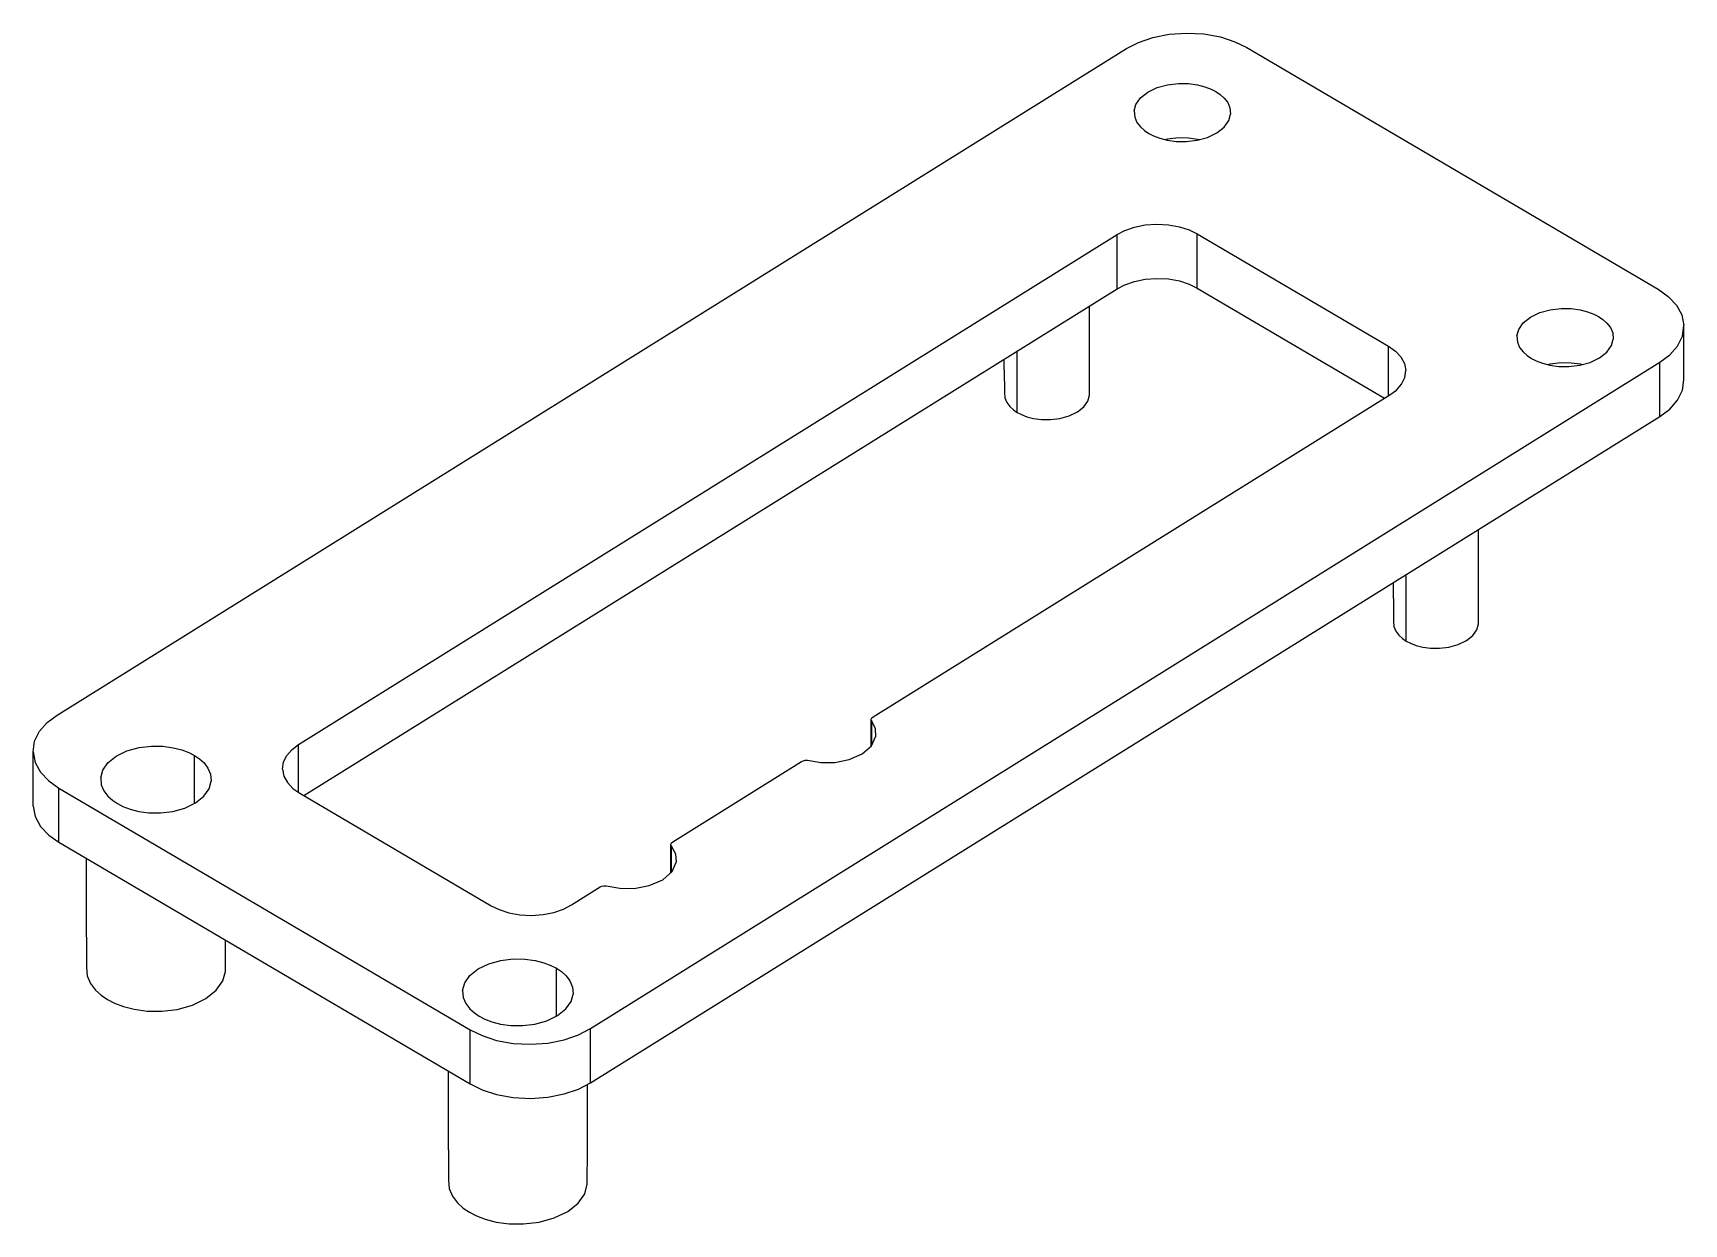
# Model space of a CAD drawing. Header units: millimetres. Extents: x -22.9 to 35.3, y -23.8 to 18.2.
import ezdxf

# ---------------------------------------------------------------- set-up
doc = ezdxf.new("R2010")
doc.units = ezdxf.units.MM
doc.layers.add('VISIBLE', color=7, linetype='Continuous')

msp = doc.modelspace()

# ---------------------------------------------------------------- linework, layer by layer
at = {"layer": 'VISIBLE'}
for p, q in [((16.581, 17.993), (17.155, 18.109)), ((17.155, 18.109), (17.769, 18.153)), ((17.769, 18.153), (18.384, 18.12)), ((18.384, 18.12), (18.964, 18.014)), ((-22.031, -5.884), (15.66, 17.602)), ((15.66, 17.602), (16.077, 17.818)), ((16.077, 17.818), (16.581, 17.993)), ((18.964, 18.014), (19.476, 17.848)), ((19.476, 17.848), (19.903, 17.64)), ((19.903, 17.64), (34.393, 9.123)), ((16.734, 16.228), (17.105, 16.331)), ((17.105, 16.331), (17.484, 16.377)), ((17.484, 16.377), (17.84, 16.372)), ((17.84, 16.372), (18.154, 16.329)), ((18.154, 16.329), (18.42, 16.261)), ((15.991, 15.637), (16.151, 15.864)), ((16.151, 15.864), (16.405, 16.068)), ((16.405, 16.068), (16.734, 16.228)), ((18.42, 16.261), (18.636, 16.178)), ((18.636, 16.178), (18.809, 16.089)), ((18.809, 16.089), (18.96, 15.988)), ((18.96, 15.988), (19.103, 15.859)), ((19.103, 15.859), (19.223, 15.701)), ((15.927, 15.406), (15.991, 15.637)), ((15.927, 15.406), (15.945, 15.191)), ((15.945, 15.191), (16.025, 15.002)), ((19.223, 15.701), (19.303, 15.512)), ((19.258, 15.066), (19.322, 15.297)), ((19.303, 15.512), (19.322, 15.297)), ((16.025, 15.002), (16.146, 14.844)), ((16.146, 14.844), (16.288, 14.715)), ((16.288, 14.715), (16.44, 14.613)), ((16.44, 14.613), (16.612, 14.525)), ((18.515, 14.475), (18.844, 14.635)), ((18.844, 14.635), (19.098, 14.838)), ((19.098, 14.838), (19.258, 15.066)), ((16.612, 14.525), (16.829, 14.442)), ((16.829, 14.442), (17.094, 14.374)), ((17.013, 14.395), (17.105, 14.421)), ((17.094, 14.374), (17.408, 14.331)), ((17.105, 14.421), (17.484, 14.466)), ((17.408, 14.331), (17.764, 14.326)), ((17.484, 14.466), (17.84, 14.461)), ((17.764, 14.326), (18.143, 14.372)), ((17.84, 14.461), (18.154, 14.418)), ((18.143, 14.372), (18.515, 14.475)), ((18.154, 14.418), (18.236, 14.397)), ((15.324, 11.051), (15.601, 11.195)), ((15.601, 11.195), (15.937, 11.312)), ((15.937, 11.312), (16.32, 11.389)), ((16.32, 11.389), (16.729, 11.418)), ((16.729, 11.418), (17.139, 11.396)), ((17.139, 11.396), (17.526, 11.326)), ((17.526, 11.326), (17.867, 11.215)), ((17.867, 11.215), (18.152, 11.076)), ((18.152, 9.166), (18.152, 11.076)), ((18.152, 11.076), (24.895, 7.113)), ((-13.52, -6.922), (15.324, 11.051)), ((15.324, 9.141), (15.324, 11.051)), ((15.601, 9.285), (15.937, 9.401)), ((15.937, 9.401), (16.32, 9.478)), ((16.32, 9.478), (16.729, 9.508)), ((16.729, 9.508), (17.139, 9.486)), ((17.139, 9.486), (17.526, 9.415)), ((17.526, 9.415), (17.867, 9.305)), ((-13.336, -8.718), (15.324, 9.141)), ((15.324, 9.141), (15.601, 9.285)), ((17.867, 9.305), (18.152, 9.166)), ((18.152, 9.166), (24.752, 5.286)), ((34.393, 9.123), (34.75, 8.871)), ((34.75, 8.871), (35.039, 8.566)), ((14.351, 6.31), (14.351, 8.535)), ((29.891, 8.141), (30.22, 8.301)), ((30.22, 8.301), (30.592, 8.404)), ((30.592, 8.404), (30.97, 8.45)), ((30.97, 8.45), (31.326, 8.445)), ((31.326, 8.445), (31.641, 8.402)), ((31.641, 8.402), (31.906, 8.334)), ((31.906, 8.334), (32.122, 8.251)), ((32.122, 8.251), (32.295, 8.163)), ((32.295, 8.163), (32.446, 8.061)), ((35.039, 8.566), (35.23, 8.218)), ((35.23, 8.218), (35.303, 7.847)), ((29.413, 7.479), (29.477, 7.71)), ((29.477, 7.71), (29.637, 7.938)), ((29.637, 7.938), (29.891, 8.141)), ((32.446, 8.061), (32.589, 7.932)), ((32.589, 7.932), (32.709, 7.774)), ((32.709, 7.774), (32.79, 7.585)), ((32.79, 7.585), (32.808, 7.37)), ((35.248, 7.474), (35.303, 7.847)), ((35.303, 5.936), (35.303, 7.847)), ((24.895, 5.376), (24.895, 7.113)), ((24.895, 7.113), (25.133, 6.945)), ((29.413, 7.479), (29.431, 7.264)), ((29.431, 7.264), (29.511, 7.075)), ((29.511, 7.075), (29.632, 6.917)), ((32.584, 6.912), (32.744, 7.139)), ((32.744, 7.139), (32.808, 7.37)), ((34.8, 6.814), (35.073, 7.124)), ((35.073, 7.124), (35.248, 7.474)), ((-3.237, -16.931), (34.455, 6.555)), ((11.351, 6.283), (11.351, 6.665)), ((11.806, 4.786), (11.806, 6.949)), ((25.133, 6.945), (25.325, 6.742)), ((25.325, 6.742), (25.453, 6.51)), ((25.453, 6.51), (25.501, 6.262)), ((29.632, 6.917), (29.775, 6.788)), ((29.775, 6.788), (29.926, 6.687)), ((29.926, 6.687), (30.098, 6.598)), ((30.098, 6.598), (30.315, 6.515)), ((30.315, 6.515), (30.58, 6.447)), ((30.499, 6.468), (30.592, 6.494)), ((30.58, 6.447), (30.895, 6.404)), ((30.592, 6.494), (30.97, 6.539)), ((30.895, 6.404), (31.25, 6.399)), ((30.97, 6.539), (31.326, 6.535)), ((31.25, 6.399), (31.629, 6.445)), ((31.326, 6.535), (31.641, 6.492)), ((31.629, 6.445), (32.001, 6.548)), ((31.641, 6.492), (31.722, 6.471)), ((32.001, 6.548), (32.33, 6.708)), ((32.33, 6.708), (32.584, 6.912)), ((34.455, 6.555), (34.8, 6.814)), ((34.455, 4.645), (34.455, 6.555)), ((11.351, 6.283), (11.353, 5.485)), ((14.349, 5.388), (14.351, 6.31)), ((25.348, 5.78), (25.465, 6.014)), ((25.465, 6.014), (25.501, 6.262)), ((25.465, 6.014), (25.501, 6.262)), ((35.248, 5.564), (35.303, 5.936)), ((6.727, -5.945), (24.936, 5.401)), ((11.353, 5.485), (11.369, 5.295)), ((11.369, 5.295), (11.44, 5.128)), ((14.292, 5.185), (14.349, 5.388)), ((24.936, 5.401), (25.166, 5.573)), ((25.166, 5.573), (25.348, 5.78)), ((35.073, 5.213), (35.248, 5.564)), ((11.44, 5.128), (11.547, 4.989)), ((11.547, 4.989), (11.672, 4.875)), ((11.672, 4.875), (11.806, 4.786)), ((11.806, 4.786), (11.958, 4.707)), ((11.958, 4.707), (12.149, 4.634)), ((13.309, 4.572), (13.637, 4.663)), ((13.637, 4.663), (13.927, 4.804)), ((13.927, 4.804), (14.151, 4.984)), ((14.151, 4.984), (14.292, 5.185)), ((34.455, 4.645), (34.8, 4.903)), ((34.8, 4.903), (35.073, 5.213)), ((-3.237, -18.842), (34.455, 4.645)), ((12.149, 4.634), (12.383, 4.574)), ((12.383, 4.574), (12.661, 4.536)), ((12.661, 4.536), (12.975, 4.532)), ((12.975, 4.532), (13.309, 4.572)), ((28.062, -1.749), (28.062, 0.661)), ((25.517, -3.273), (25.517, -0.925)), ((25.062, -1.776), (25.062, -1.208)), ((25.062, -1.776), (25.064, -2.574)), ((28.06, -2.671), (28.062, -1.749)), ((25.064, -2.574), (25.081, -2.764)), ((25.081, -2.764), (25.151, -2.93)), ((27.862, -3.075), (28.003, -2.874)), ((28.003, -2.874), (28.06, -2.671)), ((25.151, -2.93), (25.258, -3.07)), ((25.258, -3.07), (25.384, -3.184)), ((25.384, -3.184), (25.517, -3.273)), ((25.517, -3.273), (25.669, -3.352)), ((25.669, -3.352), (25.86, -3.425)), ((25.86, -3.425), (26.094, -3.485)), ((26.094, -3.485), (26.372, -3.523)), ((26.686, -3.527), (27.02, -3.487)), ((27.02, -3.487), (27.348, -3.396)), ((27.348, -3.396), (27.638, -3.255)), ((27.638, -3.255), (27.862, -3.075)), ((26.372, -3.523), (26.686, -3.527)), ((-22.65, -6.453), (-22.376, -6.142)), ((-22.376, -6.142), (-22.031, -5.884)), ((6.658, -6.281), (6.659, -6.07)), ((6.658, -6.97), (6.658, -6.281)), ((6.659, -6.07), (6.66, -6.024)), ((6.659, -6.07), (6.678, -6.112)), ((6.66, -6.024), (6.685, -5.98)), ((6.678, -6.937), (6.678, -6.112)), ((6.678, -6.112), (6.801, -6.358)), ((6.685, -5.98), (6.727, -5.945)), ((6.801, -6.358), (6.812, -6.652)), ((-22.879, -7.176), (-22.824, -6.803)), ((-22.824, -6.803), (-22.65, -6.453)), ((-19.142, -7.028), (-18.707, -6.976)), ((-18.707, -6.976), (-18.299, -6.981)), ((-18.299, -6.981), (-17.939, -7.031)), ((-13.75, -7.094), (-13.52, -6.922)), ((-13.52, -8.604), (-13.52, -6.922)), ((6.344, -7.246), (6.665, -6.964)), ((6.665, -6.964), (6.812, -6.652)), ((-22.879, -9.086), (-22.879, -7.176)), ((-22.879, -7.176), (-22.806, -7.547)), ((-22.806, -7.547), (-22.615, -7.895)), ((-20.42, -7.825), (-20.237, -7.563)), ((-20.237, -7.563), (-19.946, -7.33)), ((-19.946, -7.33), (-19.568, -7.146)), ((-19.568, -7.146), (-19.142, -7.028)), ((-17.939, -7.031), (-17.634, -7.109)), ((-17.634, -7.109), (-17.386, -7.204)), ((-17.386, -7.204), (-17.188, -7.305)), ((-17.188, -8.993), (-17.188, -7.305)), ((-17.188, -7.305), (-17.015, -7.422)), ((-17.015, -7.422), (-16.851, -7.569)), ((-14.085, -7.783), (-14.049, -7.534)), ((-14.049, -7.534), (-13.932, -7.301)), ((-13.932, -7.301), (-13.75, -7.094)), ((-0.334, -10.345), (4.206, -7.516)), ((4.206, -7.516), (4.263, -7.489)), ((4.263, -7.489), (4.334, -7.473)), ((4.334, -7.473), (4.41, -7.471)), ((4.41, -7.471), (4.48, -7.481)), ((4.48, -7.481), (4.89, -7.548)), ((4.89, -7.548), (5.375, -7.547)), ((5.375, -7.547), (5.887, -7.449)), ((5.887, -7.449), (6.344, -7.246)), ((-22.615, -7.895), (-22.326, -8.2)), ((-20.494, -8.089), (-20.42, -7.825)), ((-20.494, -8.089), (-20.473, -8.336)), ((-16.851, -7.569), (-16.713, -7.751)), ((-16.713, -7.751), (-16.621, -7.968)), ((-16.621, -7.968), (-16.6, -8.215)), ((-14.085, -7.783), (-14.037, -8.03)), ((-14.037, -8.03), (-13.909, -8.262)), ((-22.326, -8.2), (-21.969, -8.452)), ((-21.969, -10.362), (-21.969, -8.452)), ((-21.969, -8.452), (-7.479, -16.969)), ((-20.473, -8.336), (-20.381, -8.552)), ((-20.381, -8.552), (-20.243, -8.734)), ((-16.857, -8.74), (-16.673, -8.479)), ((-16.673, -8.479), (-16.6, -8.215)), ((-13.909, -8.262), (-13.717, -8.465)), ((-13.717, -8.465), (-13.479, -8.633)), ((-13.479, -8.633), (-6.736, -12.597)), ((-22.879, -9.086), (-22.806, -9.458)), ((-20.243, -8.734), (-20.079, -8.882)), ((-20.079, -8.882), (-19.905, -8.998)), ((-19.905, -8.998), (-19.708, -9.1)), ((-19.708, -9.1), (-19.459, -9.195)), ((-19.459, -9.195), (-19.155, -9.273)), ((-19.155, -9.273), (-18.794, -9.322)), ((-18.386, -9.328), (-17.952, -9.276)), ((-17.952, -9.276), (-17.525, -9.157)), ((-17.525, -9.157), (-17.148, -8.974)), ((-17.148, -8.974), (-16.857, -8.74)), ((-22.806, -9.458), (-22.615, -9.805)), ((-22.615, -9.805), (-22.326, -10.11)), ((-18.794, -9.322), (-18.386, -9.328)), ((-22.326, -10.11), (-21.969, -10.362)), ((-21.969, -10.362), (-7.479, -18.879)), ((-0.402, -10.427), (-0.378, -10.382)), ((-0.402, -10.474), (-0.402, -10.427)), ((-0.378, -10.382), (-0.334, -10.345)), ((-20.997, -11.398), (-20.995, -10.935)), ((-0.402, -10.712), (-0.402, -10.474)), ((-0.402, -10.474), (-0.38, -10.517)), ((-0.402, -11.429), (-0.402, -10.712)), ((-0.38, -11.409), (-0.38, -10.517)), ((-0.38, -10.517), (-0.242, -10.765)), ((-0.242, -10.765), (-0.216, -11.066)), ((-20.997, -13.706), (-20.997, -11.398)), ((-0.689, -11.684), (-0.359, -11.39)), ((-0.359, -11.39), (-0.216, -11.066)), ((-3.908, -12.572), (-2.889, -11.937)), ((-2.889, -11.937), (-2.83, -11.91)), ((-2.83, -11.91), (-2.757, -11.894)), ((-2.757, -11.894), (-2.679, -11.893)), ((-2.679, -11.893), (-2.607, -11.905)), ((-2.607, -11.905), (-2.194, -11.981)), ((-2.194, -11.981), (-1.696, -11.988)), ((-1.696, -11.988), (-1.165, -11.892)), ((-1.165, -11.892), (-0.689, -11.684)), ((-6.736, -12.597), (-6.451, -12.736)), ((-6.451, -12.736), (-6.11, -12.846)), ((-4.521, -12.832), (-4.185, -12.716)), ((-4.185, -12.716), (-3.908, -12.572)), ((-6.11, -12.846), (-5.723, -12.917)), ((-5.723, -12.917), (-5.313, -12.939)), ((-5.313, -12.939), (-4.904, -12.909)), ((-4.904, -12.909), (-4.521, -12.832)), ((-20.997, -13.706), (-20.993, -14.76)), ((-16.1, -14.918), (-16.097, -13.814)), ((-6.814, -14.643), (-6.387, -14.525)), ((-6.387, -14.525), (-5.953, -14.472)), ((-5.953, -14.472), (-5.545, -14.478)), ((-5.545, -14.478), (-5.184, -14.527)), ((-5.184, -14.527), (-4.88, -14.606)), ((-20.993, -14.76), (-20.967, -15.07)), ((-20.967, -15.07), (-20.851, -15.342)), ((-16.193, -15.25), (-16.1, -14.918)), ((-7.666, -15.321), (-7.482, -15.06)), ((-7.482, -15.06), (-7.191, -14.826)), ((-7.191, -14.826), (-6.814, -14.643)), ((-4.88, -14.606), (-4.631, -14.7)), ((-4.631, -14.7), (-4.434, -14.802)), ((-4.434, -16.49), (-4.434, -14.802)), ((-4.434, -14.802), (-4.26, -14.919)), ((-4.26, -14.919), (-4.096, -15.066)), ((-4.096, -15.066), (-3.958, -15.248)), ((-20.851, -15.342), (-20.678, -15.571)), ((-20.678, -15.571), (-20.472, -15.756)), ((-16.789, -15.872), (-16.423, -15.578)), ((-16.423, -15.578), (-16.193, -15.25)), ((-7.739, -15.586), (-7.666, -15.321)), ((-7.739, -15.586), (-7.718, -15.832)), ((-3.958, -15.248), (-3.866, -15.465)), ((-3.866, -15.465), (-3.845, -15.711)), ((-20.472, -15.756), (-20.254, -15.902)), ((-20.254, -15.902), (-20.005, -16.03)), ((-20.005, -16.03), (-19.693, -16.149)), ((-19.693, -16.149), (-19.311, -16.248)), ((-19.311, -16.248), (-18.858, -16.31)), ((-18.345, -16.317), (-17.799, -16.251)), ((-17.799, -16.251), (-17.264, -16.102)), ((-17.264, -16.102), (-16.789, -15.872)), ((-7.718, -15.832), (-7.626, -16.049)), ((-7.626, -16.049), (-7.488, -16.231)), ((-7.488, -16.231), (-7.324, -16.378)), ((-4.393, -16.471), (-4.102, -16.237)), ((-4.102, -16.237), (-3.919, -15.976)), ((-3.919, -15.976), (-3.845, -15.711)), ((-18.858, -16.31), (-18.345, -16.317)), ((-7.324, -16.378), (-7.151, -16.495)), ((-7.151, -16.495), (-6.953, -16.597)), ((-6.953, -16.597), (-6.705, -16.691)), ((-6.705, -16.691), (-6.4, -16.77)), ((-6.4, -16.77), (-6.04, -16.819)), ((-6.04, -16.819), (-5.632, -16.825)), ((-5.632, -16.825), (-5.197, -16.772)), ((-5.197, -16.772), (-4.771, -16.654)), ((-4.771, -16.654), (-4.393, -16.471)), ((-7.479, -18.879), (-7.479, -16.969)), ((-7.479, -16.969), (-7.052, -17.177)), ((-7.052, -17.177), (-6.54, -17.343)), ((-6.54, -17.343), (-5.961, -17.449)), ((-5.961, -17.449), (-5.345, -17.482)), ((-5.345, -17.482), (-4.731, -17.438)), ((-4.731, -17.438), (-4.157, -17.322)), ((-4.157, -17.322), (-3.653, -17.147)), ((-3.653, -17.147), (-3.237, -16.931)), ((-3.237, -18.842), (-3.237, -16.931)), ((-8.242, -18.894), (-8.241, -18.431)), ((-8.242, -21.203), (-8.242, -18.894)), ((-7.479, -18.879), (-7.052, -19.088)), ((-7.052, -19.088), (-6.54, -19.253)), ((-4.157, -19.232), (-3.653, -19.058)), ((-3.653, -19.058), (-3.237, -18.842)), ((-3.343, -21.16), (-3.343, -18.897)), ((-6.54, -19.253), (-5.961, -19.359)), ((-5.961, -19.359), (-5.345, -19.392)), ((-5.345, -19.392), (-4.731, -19.348)), ((-4.731, -19.348), (-4.157, -19.232)), ((-8.242, -21.203), (-8.239, -22.257)), ((-3.346, -22.415), (-3.343, -21.16)), ((-8.239, -22.257), (-8.212, -22.567)), ((-8.212, -22.567), (-8.097, -22.839)), ((-3.438, -22.747), (-3.346, -22.415)), ((-8.097, -22.839), (-7.923, -23.067)), ((-7.923, -23.067), (-7.717, -23.253)), ((-7.717, -23.253), (-7.499, -23.399)), ((-4.035, -23.369), (-3.669, -23.075)), ((-3.669, -23.075), (-3.438, -22.747)), ((-7.499, -23.399), (-7.251, -23.527)), ((-7.251, -23.527), (-6.939, -23.646)), ((-6.939, -23.646), (-6.556, -23.744)), ((-6.556, -23.744), (-6.103, -23.806)), ((-6.103, -23.806), (-5.59, -23.813)), ((-5.59, -23.813), (-5.045, -23.748)), ((-5.045, -23.748), (-4.509, -23.599)), ((-4.509, -23.599), (-4.035, -23.369))]:
    msp.add_line(p, q, dxfattribs=at)

doc.saveas('drawing.dxf')
